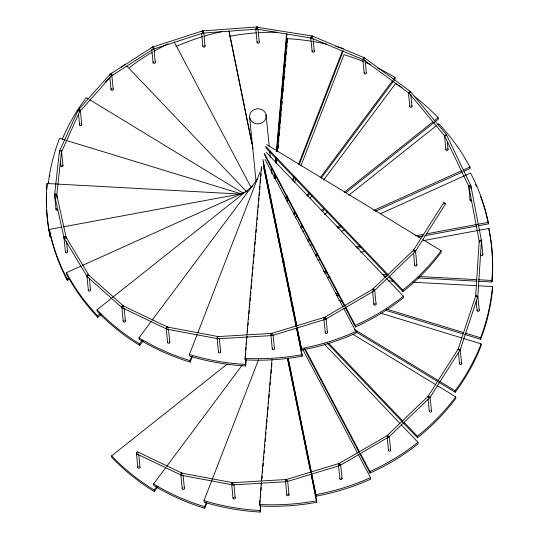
<?xml version="1.0" encoding="UTF-8"?>
<svg xmlns="http://www.w3.org/2000/svg" width="539" height="539" viewBox="0 0 539 539"><rect width="100%" height="100%" fill="white"/><g stroke="black" fill="none" stroke-linecap="round" stroke-linejoin="round"><path stroke-width="0.81" d="M475.647 296.127L479.252 240.468L480.276 240.34L481.442 240.583L477.837 296.248C477.419 297.629 474.435 296.322 476.301 295.601M296.686 328.312L302.204 356.144A219.636 199.538 -5.7 0 1 244.996 359.843L246.734 336.538M246.875 334.86L261.476 166.47M245.211 357.33L245.501 353.975M245.797 350.626L246.087 347.278M246.303 344.765L246.592 341.409M246.882 338.061L247.03 336.383M247.394 332.192L247.684 328.844M247.974 325.495L248.189 322.982M248.479 319.627L248.775 316.278M248.991 313.765L249.281 310.417M249.496 307.897L249.86 303.713M250.083 301.2L250.372 297.845M250.588 295.332L250.878 291.983M251.167 288.634L251.457 285.279M251.679 282.766L251.969 279.418M252.259 276.062L252.548 272.714M252.838 269.365L253.06 266.852M253.35 263.497L253.566 260.984M253.856 257.635L254.145 254.28M254.368 251.767L254.657 248.418M254.947 245.07L255.237 241.715M255.452 239.201L255.749 235.853M256.038 232.498L256.328 229.149M256.544 226.636L256.833 223.287M257.123 219.932L257.346 217.419M257.635 214.071L257.925 210.715M258.215 207.367L258.437 204.854M258.727 201.505L259.016 198.15M259.232 195.637L259.522 192.288M259.744 189.775L260.034 186.42M260.324 183.071L260.613 179.723M260.903 176.368L261.119 173.854M261.415 170.506L261.631 167.993M197.294 334.16L189.418 354.521L189.573 356.043A219.636 199.538 -5.7 0 0 245.602 365.934L245.885 359.385M245.602 365.934L246.114 360.065M274.075 178.369L274.58 172.507M275.456 162.455L275.887 157.428M276.399 151.56L286.64 33.438M274.371 178.22L274.735 174.03M275.678 163.135L276.042 158.951M276.696 151.412L286.863 34.119M275.186 178.598L275.483 175.242M276.494 163.512L276.857 159.328M277.511 151.789L287.321 38.687A219.636 199.538 -5.7 0 1 311.037 41.173M275.49 178.443L275.705 175.93M278.104 148.279L278.393 144.93M278.609 142.417L278.899 139.069M279.189 135.713L279.478 132.365M279.701 129.852L279.99 126.503M280.28 123.148L280.57 119.799M280.792 117.286L281.082 113.931M281.371 110.583L281.661 107.234M281.877 104.721L282.166 101.366M282.463 98.017L282.679 95.504M282.968 92.149L283.258 88.8M283.474 86.287L283.77 82.939M284.06 79.583L284.349 76.235M284.565 73.722L284.855 70.366M285.144 67.018L285.367 64.505M285.657 61.156L285.946 57.801M286.236 54.452L286.458 51.939M286.748 48.584L287.038 45.236M287.253 42.722L287.321 38.687M311.272 474.428L316.791 502.26A219.636 199.538 -5.7 0 1 259.582 505.959L261.314 482.654M261.462 480.983L271.993 359.506M259.798 503.446L260.088 500.098M260.303 497.585L260.6 494.236M260.889 490.881L261.179 487.532M261.395 485.019L261.617 482.506M261.907 479.151L262.197 475.802M262.486 472.454L262.776 469.098M262.992 466.585L263.281 463.237M263.578 459.882L263.867 456.533M264.157 453.184L264.373 450.671M264.662 447.316L264.885 444.803M265.175 441.454L265.464 438.099M265.68 435.586L265.97 432.238M266.266 428.889L266.556 425.534M266.771 423.021L267.061 419.672M267.351 416.317L267.64 412.968M267.863 410.455L268.152 407.107M268.442 403.751L268.658 401.238M268.948 397.89L269.244 394.535M269.534 391.186L269.749 388.673M270.039 385.324L270.329 381.969M270.551 379.456L270.841 376.107M271.056 373.594L271.42 369.404M271.636 366.891L271.925 363.542M258.538 359.688L204.005 500.643L204.16 502.159A219.636 199.538 -5.7 0 0 260.189 512.05L260.472 505.501M260.189 512.05L260.694 506.188M54.58 195.024L59.398 151.533C59.263 150.091 61.446 149.808 61.561 151.304L62.982 165.581M56.763 195.145L61.561 151.304M61.581 151.654L61.224 152.591M109.666 74.921L109.639 75.588M256.571 29.079L311.198 38.06C314.082 37.501 311.98 34.536 311.387 38.06L363.246 59.688L364.863 58.731L364.472 57.841L312.209 36.046L311.347 36.335M202.266 31.424L202.502 30.932L257.15 26.95C258.558 27.186 257.575 29.295 256.449 29.194L202.617 33.115L202.502 30.932M408.629 92.849L410.314 91.441L446.548 134.797L446.245 135.727L444.581 135.868L408.784 92.789M410.307 91.482L409.963 91.846M233.852 484.204L233.656 484.642M287.637 480.99C287.166 482.573 284.376 480.599 285.778 479.67L339.199 463.425L339.523 463.816M340.655 464.827C340.224 466.12 337.744 464.813 338.613 463.742L387.757 435.317M458.103 349.265L475.708 295.837L476.604 295.992L477.776 296.544L460.306 349.568C459.949 350.761 457.16 349.737 458.514 348.848M468.714 185.733L479.434 242.395M389.259 436.401C388.841 437.574 386.382 436.496 387.224 435.451L428.215 396.205L429.724 397.782L389.05 436.731M81.733 124.529L80.304 110.172C79.94 108.224 77.414 109.788 78.276 111.236M61.473 152.079L80.304 110.172M197.901 332.597L260.014 172.062M151.075 321.608L138.995 337.805L139.143 339.327A219.636 199.538 -5.7 0 0 190.179 362.134L190.024 360.611L191.54 356.697M190.179 362.134L192.302 356.65M285.481 198.143L286.391 195.792M292.455 180.127L293.964 176.213M298.512 164.469L342.44 50.922M285.939 198.878L287.152 195.745M292.906 180.868L294.422 176.954M299.266 164.422L343.202 50.882M286.997 201.882L288.21 198.75M294.577 182.303L296.086 178.389M300.937 165.857L343.956 54.661A219.636 199.538 -5.7 0 1 363.879 61.763M165.662 467.731L153.575 483.928L153.73 485.45A219.636 199.538 -5.7 0 0 204.766 508.25L204.611 506.727L206.127 502.813M204.766 508.25L206.882 502.772M413.346 250.467L413.986 251.484L415.428 251.282L445.551 203.883L444.897 203.378L443.691 202.711L413.346 250.467L414.208 250.143M415.428 251.282L415.252 250.547M427.926 396.589L428.572 397.6L430.014 397.398L460.131 350.006L459.477 349.494L458.318 348.827L427.926 396.589L428.795 396.266M430.014 397.398L429.839 396.67M56.602 195.879C57.788 193.932 54.169 192.8 54.594 195.28L56.009 209.469M66.007 238.487C67.193 236.661 63.629 235.28 63.986 237.739L65.414 252.016M481.442 240.583L480.95 240.711M256.82 27.219L312.404 36.046M59.506 151.115L78.33 109.902M324.613 317.303L325.286 319.391L272.653 335.399C271.676 335.844 270.079 334.288 271.198 333.553L324.613 317.303L324.936 317.693M339.199 463.425L339.866 465.507L287.24 481.516M312.007 36.409L312.229 36.052M363.225 59.634L364.512 57.882L410.294 91.387L410.341 92.344L408.643 92.897L363.286 59.566M364.479 57.929L363.677 57.963M109.788 74.591C110.596 72.785 112.678 74.766 111.411 75.979L80.082 111.243A1.098 0.6 41.6 0 0 79.24 109.821A1.098 0.6 41.6 0 0 78.398 110.394M151.843 47.762C152.766 45.768 154.861 48.126 153.217 49.204L111.223 76.093A1.098 0.512 57.4 0 0 110.96 74.631A1.098 0.512 57.4 0 0 109.956 74.577M80.156 111.189L79.469 111.829M201.674 31.646C202.954 29.328 204.753 32.69 202.489 33.196L153.042 49.271A1.098 0.411 72 0 0 152.955 47.668A1.098 0.411 72 0 0 152.22 47.722M219.205 338.324C218.295 339.786 215.883 337.165 217.648 336.606L271.925 333.392M152.086 320.26L257.81 178.53M252.784 186.063L97.04 309.736L97.195 311.259A219.636 199.538 -5.7 0 0 139.756 345.418L139.601 343.895L142.121 340.52M139.756 345.418L143.28 340.695M293.297 213.794L294.806 211.773M306.886 195.576L308.901 192.874M320.483 177.351L392.473 80.837M393.483 79.489L394.993 77.468A219.636 199.538 -5.7 0 0 377.367 67.82M293.95 214.643L295.46 212.615M307.547 196.418L309.554 193.723M321.136 178.2L395.148 78.984L394.993 77.468M278.292 240.805L279.303 239.457M295.412 217.857L297.427 215.162M310.013 198.285L312.027 195.59M323.609 180.066L395.599 83.552A219.636 199.538 -5.7 0 1 402.094 87.662M166.666 466.376L242.186 365.146M227.283 364.014L111.627 455.853L111.775 457.375A219.636 199.538 -5.7 0 0 154.336 491.534L154.188 490.018L156.701 486.643M154.336 491.534L157.86 486.811M256.652 29.146L256.988 26.997M372.995 289.039L324.027 317.619L323.926 318.441L325.671 319.182L374.113 290.912L372.995 289.039L373.291 289.362M325.873 319.075L325.974 318.253M479.467 240.219C478.619 241.445 481.516 241.526 481.421 240.32L470.803 185.598L446.541 134.844L445.948 134.561M78.398 109.841L109.969 74.308M413.898 250.365L413.629 250.083L372.638 289.335L372.685 290.285L374.464 290.615L415.145 251.666L413.635 250.096M374.464 290.615L374.423 289.659M111.411 75.979L110.104 76.329M168.229 329.026C166.928 330.272 165.069 327.085 167.077 326.984L218.302 336.592M182.815 475.142C181.515 476.395 179.649 473.202 181.663 473.101L232.882 482.708M446.386 135.046L444.587 135.821L468.654 186.09C469.132 187.228 471.746 185.867 470.365 185.14M101.083 314.736L97.802 317.343L97.647 315.82L100.274 313.732M300.816 226.771L302.13 225.726M321.19 210.594L323.818 208.512M344.192 192.335L432.905 121.888M434.218 120.844L438.16 117.718A219.636 199.538 -5.7 0 0 414.545 96.521M279.283 245.514L280.597 244.47M300.971 228.293L302.945 226.73M321.999 211.598L324.626 209.509M345.654 192.814L438.315 119.24L438.16 117.718M302.743 231.817L304.71 230.254M324.424 214.596L327.712 211.989M348.74 195.293L436.139 125.89M437.452 124.846L438.766 123.802A219.636 199.538 -5.7 0 1 469.954 166.996L470.109 168.518L463.985 171.281M271.838 333.385L272.013 335.568L218.625 338.741M286.748 479.959L286.337 479.569L286.6 481.684M256.335 27.267L257.15 26.95M110.05 74.261L152.524 47.068M340.453 465.191L388.7 437.028L387.575 435.155M324.027 317.619L325.34 317.646M338.613 463.742L339.927 463.769M372.638 289.335L373.372 289.173M387.224 435.451L387.676 435.29M123.647 308.018C121.74 309.036 120.999 304.825 123.256 305.896L167.824 327.18M138.227 454.141C136.32 455.159 135.585 450.941 137.843 452.012L182.404 473.303M97.802 317.343A219.636 199.538 -5.7 0 1 66.614 274.149L66.465 272.626L80.998 266.071M82.528 265.383L247.738 190.873M69.518 279.202L67.22 280.24L67.072 278.717L68.601 278.023M307.803 240.131L309.332 239.437M336.868 227.02L340.695 225.295M373.581 210.466L461.539 170.796M463.068 170.102L469.954 166.996M307.958 241.654L310.248 240.616M337.785 228.199L341.611 226.474M375.265 211.295L462.455 171.968M309.938 245.528L312.236 244.49M341.302 231.386L344.36 230.005M380.305 213.794L470.56 173.086A219.636 199.538 -5.7 0 1 488.246 222.371L488.401 223.894L478.477 225.733M152.955 49.372L152.153 49.393M152.436 47.169L202.63 30.851M445.005 135.74L444.493 135.518M286.418 479.501L232.235 482.722C230.719 483.187 232.296 485.376 233.461 484.783M271.198 333.553L272.02 333.567M285.778 479.67L286.896 479.825M67.22 280.24A219.636 199.538 -5.7 0 1 49.541 230.955L49.386 229.432L61.79 227.128M63.44 226.825L242.846 193.514M282.382 260.586L284.04 260.283M315.456 254.448L317.107 254.145M355.962 246.929L360.099 246.161M415.495 235.88L423.762 234.344M426.241 233.879L488.246 222.371M282.537 262.109L284.188 261.806M315.605 255.971L318.084 255.513M357.768 248.142L361.076 247.529M418.123 236.938L423.088 236.015M424.739 235.711L476.826 226.043M317.714 260.229L320.193 259.771M360.706 252.252L364.842 251.484M423.539 240.583L488.853 228.455L489.008 229.978A219.636 199.538 -5.7 0 1 491.986 281.991L478.578 281.264M409.573 91.32L410.294 91.387M202.489 33.196L201.97 33.162M233.212 484.857L285.764 481.738M469.179 186.063L468.681 186.043M445.51 203.883L445.052 203.654M46.704 209.711A219.636 199.538 -5.7 0 0 50.147 237.045L49.992 235.523A219.636 199.538 -5.7 0 1 47.014 183.509L241.472 194.134M283.965 269.116L285.643 269.204M323.36 271.265L326.715 271.447M382.036 274.472L387.063 274.749M419.753 276.534L476.745 279.647M478.423 279.741L491.837 280.469L491.986 281.991M284.12 270.639L285.798 270.726M324.35 272.835L327.705 273.017M383.862 276.083L386.375 276.224M418.224 277.962L476.9 281.169M327.321 277.538L329.834 277.673M388.511 280.88L393.537 281.156M412.813 282.207L476.516 285.69M478.194 285.778L492.444 286.559L492.592 288.082A219.636 199.538 -5.7 0 1 480.667 339.28L464.571 334.369M88.248 277.201C86.22 277.262 86.799 273.475 88.632 274.998L123.647 306.132M256.449 29.194L255.843 28.857M167.508 329.289L217.978 338.755A1.098 0.445 -79.4 0 1 217.709 337.549A1.098 0.445 -79.4 0 1 218.41 336.619M182.094 475.411L232.565 484.871A1.098 0.445 -79.4 0 1 232.296 483.672A1.098 0.445 -79.4 0 1 232.996 482.742M167.077 326.984L167.925 327.395M181.663 473.101L182.512 473.511M241.438 193.932L59.553 138.395A219.636 199.538 -5.7 0 0 48.22 183.799M335.649 293.526L338.869 294.51M386.348 309.009L463.614 332.597M465.224 333.089L480.512 337.758L480.667 339.28M336.606 295.298L339.018 296.032M385.695 310.282L462.961 333.877M287.166 284.626L288.769 285.118M338.667 300.351L342.696 301.584M380.521 313.132L461.808 337.946M463.412 338.438L481.118 343.848L481.273 345.371A219.636 199.538 -5.7 0 1 455.246 392.264L355.518 331.566M65.017 238.932L63.986 237.739M363.246 59.688L362.801 59.041M476.112 296.106L475.708 295.877M480.99 239.936L481.421 240.32L482.843 254.509M122.542 307.971L166.767 329.093M137.128 454.087L181.353 475.209M311.198 38.06L310.74 37.346M266.765 144.593L421.026 238.481M423.182 239.794L441.118 250.709L441.273 252.232A219.636 199.538 -5.7 0 1 402.923 291.626L389.023 277.046M88.335 98.9L86.179 97.593A219.636 199.538 -5.7 0 0 62.376 139.001M89.77 99.776L243.318 193.225M288.634 289.43L290.07 290.305M354.649 329.605L455.098 390.741L455.246 392.264M288.789 290.952L290.225 291.828M353.099 334.382L435.613 384.603M437.048 385.479L455.704 396.832L455.859 398.355A219.636 199.538 -5.7 0 1 417.509 437.749L327.166 342.979M444.83 203.52L443.691 202.711M55.335 196.331L54.594 195.28L64 237.834M123.256 305.896L123.741 306.361M137.843 452.012L138.328 452.484M87.406 276.844L122.151 307.735M408.643 92.897L408.407 92.391M265.518 146.13L388.296 274.917M389.454 276.136L402.774 290.103L402.923 291.626M265.673 147.652L387.871 275.833M266.131 152.22L385.425 277.363M386.584 278.575L403.381 296.194L403.536 297.717A219.636 199.538 -5.7 0 1 355.477 326.93L345.25 307.574M126.874 66.108L246.754 191.857M291.107 303.794L292.845 305.613M328.75 343.282L402.882 421.04M404.041 422.253L417.361 436.226L417.509 437.749M291.842 305.923L293 307.136M292.872 311.097L294.031 312.31M324.148 343.902L400.012 423.479M401.171 424.698L417.968 442.317L418.116 443.84A219.636 199.538 -5.7 0 1 370.064 473.047L359.836 453.697M460.07 349.056L461.701 363.401M88.632 274.998L89.023 275.564M65.899 236.877L88.935 275.314M64.249 238.386L87.109 276.527M264.454 153.453L355.329 325.408L355.477 326.93M264.218 154.228L344.461 306.085M265.067 159.544L342.952 306.927M343.741 308.416L355.935 331.492L356.084 333.014A219.636 199.538 -5.7 0 1 301.597 350.054L297.07 327.853M174.191 41.901L251.295 187.801M297.926 335.305L299.495 338.283M305.007 348.699L359.681 452.174M360.47 453.663L369.909 471.524L370.064 473.047M298.471 337.569L300.041 340.547M304.367 348.733L359.048 452.208M299.32 342.878L301.678 347.345M302.857 349.582L357.539 453.05M358.327 454.539L370.515 477.615L370.67 479.137A219.636 199.538 -5.7 0 1 316.184 496.17L288.001 358.037M59.398 151.533L59.512 152.214M66.156 237.429L56.75 194.882L57.087 198.224M262.864 159.416L296.746 325.509M297.083 327.153L301.597 350.054M263.187 161.761L296.733 326.21M263.638 166.329L296.349 326.661M263.793 167.851L296.167 326.54M296.672 329.006L302.204 356.144M229.062 31.033L253.047 148.609M229.048 31.734L251.861 143.556M288.183 358.159L316.184 496.17M287.617 358.496L310.936 472.784M287.604 359.196L310.585 471.841M311.252 475.128L316.791 502.26M471.113 188.684L470.796 185.51L468.687 185.948L470.062 200.185M479.238 310.174L477.837 296.248M476.132 301.058L477.082 310.572M447.343 142.134L448.057 149.316M444.507 135.707L445.901 149.721M458.426 352.634L459.545 363.805M410.846 94.904L411.964 106.129M408.414 92.593L409.808 106.533M415.488 250.918L416.883 264.858M430.075 397.041L431.463 410.981M413.521 253.236L414.72 265.262M428.107 399.352L429.307 411.378M365.152 60.678L366.358 72.752M362.814 59.27L364.196 73.149M374.666 290.076L376.047 303.962M389.246 436.199L390.634 450.078M372.604 291.478L373.891 304.36M387.191 437.601L388.478 450.476M313.085 38.936L314.298 51.037M310.754 37.589L312.135 51.441M326.061 318.482L327.442 332.334M340.648 464.605L342.029 478.45M323.919 319.014L325.286 332.731M338.499 465.137L339.873 478.854M258.006 29.14L259.293 42.055M266.05 114.794L269.217 146.547M269.722 151.56L270.302 157.415M271.306 167.44L271.973 174.124M278.144 235.961L278.73 241.816M255.756 28.621L257.137 42.46M273.037 334.625L274.418 348.457M287.624 480.741L289.005 494.58M249.705 117.825L256.045 181.34M270.895 335.13L272.262 348.861M285.475 481.253L286.849 494.977M203.688 32.293L205.056 46.01M201.593 33.378L202.9 46.408M219.333 338.627L220.633 351.657M233.838 483.928L235.22 497.773M217.109 338.344L218.477 352.055M231.689 484.46L233.057 498.177M153.871 48.523L155.232 62.207M151.776 49.541L153.076 62.605M168.485 329.059L169.792 342.124M183.152 475.991L184.372 488.24M166.268 328.837L167.629 342.521M180.848 474.96L182.216 488.644M111.829 75.5L113.19 89.13M109.882 78.054L111.027 89.528M124.165 308.618L125.392 320.921M138.752 454.741L139.978 467.037M121.794 306.886L123.236 321.318M136.38 453.003L137.822 467.441M78.505 114.214L79.577 124.933M89.366 278.367L90.518 289.908M86.92 275.948L88.356 290.305M59.418 151.883L59.586 153.541M60.415 161.835L60.826 165.978M66.58 241.667L67.57 251.619M47.014 183.509L47.162 185.032A219.636 199.538 -5.7 0 0 46.839 189.384M129.421 67.516A219.636 199.538 -5.7 0 1 152.113 52.344M154.154 51.165A219.636 199.538 -5.7 0 1 168.074 43.834M154.989 61.742A1.098 0.997 -5.7 0 1 154.936 63.09A1.098 0.997 -5.7 0 1 153.46 63.191A1.098 0.997 -5.7 0 1 153.251 61.857M81.025 123.781A1.098 0.997 -5.7 0 1 81.611 125.203A1.098 0.997 -5.7 0 1 79.961 125.513A1.098 0.997 -5.7 0 1 79.947 123.983M59.566 151.668A1.098 0.66 24.6 0 1 59.937 150.853A1.098 0.66 24.6 0 1 61.318 151.398A1.098 0.66 24.6 0 1 61.183 152.301M105.105 82.312A219.636 199.538 -5.7 0 1 109.464 77.993M111.694 75.878A219.636 199.538 -5.7 0 1 112.819 74.827M121.531 67.207A219.636 199.538 -5.7 0 1 125.136 64.282M112.941 88.665A1.098 0.997 -5.7 0 1 112.819 90.074A1.098 0.997 -5.7 0 1 111.277 89.993A1.098 0.997 -5.7 0 1 111.398 88.585M175.849 46.603A219.636 199.538 -5.7 0 1 202.59 36.645M204.113 36.187A219.636 199.538 -5.7 0 1 222.634 31.457M204.598 45.377A1.098 0.997 -5.7 0 1 204.928 46.684A1.098 0.997 -5.7 0 1 203.52 47.129A1.098 0.997 -5.7 0 1 202.94 45.896M312.6 41.422A219.636 199.538 -5.7 0 1 326.587 44.137M335.784 46.401A219.636 199.538 -5.7 0 1 343.35 48.577M314.048 50.578A1.098 0.997 -5.7 0 1 314.001 51.926A1.098 0.997 -5.7 0 1 312.519 52.02A1.098 0.997 -5.7 0 1 312.31 50.686M229.506 36.302A219.636 199.538 -5.7 0 1 256.416 32.852M258.013 32.744A219.636 199.538 -5.7 0 1 277.154 32.266M259.05 41.597A1.098 0.997 -5.7 0 1 258.996 42.945A1.098 0.997 -5.7 0 1 257.514 43.039A1.098 0.997 -5.7 0 1 257.312 41.712M366.042 62.665A219.636 199.538 -5.7 0 1 370.327 64.525M366.264 72.502A1.098 0.997 -5.7 0 1 365.833 73.803A1.098 0.997 -5.7 0 1 364.384 73.547A1.098 0.997 -5.7 0 1 364.566 72.206M411.506 105.496A1.098 0.997 -5.7 0 1 411.843 106.803A1.098 0.997 -5.7 0 1 410.435 107.248A1.098 0.997 -5.7 0 1 409.856 106.015M67.072 278.717A219.636 199.538 -5.7 0 1 49.386 229.432M67.112 250.985A1.098 0.997 -5.7 0 1 67.449 252.292A1.098 0.997 -5.7 0 1 66.034 252.73A1.098 0.997 -5.7 0 1 65.455 251.497M87.668 276.729A1.098 0.674 -30.9 0 1 87.055 276.042A1.098 0.674 -30.9 0 1 88.201 275.139A1.098 0.674 -30.9 0 1 89.016 275.665M46.583 206.808A219.636 199.538 -5.7 0 1 46.617 193.737M57.801 210.015A1.098 0.997 -5.7 0 1 56.251 209.934A1.098 0.997 -5.7 0 1 56.373 208.519M64.377 238.265A1.098 0.701 -12.5 0 1 64.188 237.335A1.098 0.701 -12.5 0 1 65.617 236.944A1.098 0.701 -12.5 0 1 66.054 237.807M97.647 315.82A219.636 199.538 -5.7 0 1 66.465 272.626M90.269 289.443A1.098 0.997 -5.7 0 1 90.148 290.858A1.098 0.997 -5.7 0 1 88.605 290.77A1.098 0.997 -5.7 0 1 88.726 289.362M122.292 307.823A1.098 0.62 -48.4 0 1 122.562 306.388A1.098 0.62 -48.4 0 1 123.761 306.455M48.544 183.88A219.636 199.538 -5.7 0 1 48.739 182.431M49.608 176.664A219.636 199.538 -5.7 0 1 49.857 175.222M62.74 165.116A1.098 0.997 -5.7 0 1 62.618 166.531A1.098 0.997 -5.7 0 1 61.069 166.443A1.098 0.997 -5.7 0 1 61.19 165.035M55.14 195.657A1.098 0.694 6.3 0 1 54.823 194.586A1.098 0.694 6.3 0 1 56.494 194.68A1.098 0.694 6.3 0 1 56.238 195.718M475.566 184.479A219.636 199.538 -5.7 0 1 476.463 186.487M480.593 196.634A219.636 199.538 -5.7 0 1 481.34 198.689M481.59 199.376A219.636 199.538 -5.7 0 1 482.54 202.132M482.769 202.826A219.636 199.538 -5.7 0 1 484.096 206.989M484.312 207.683A219.636 199.538 -5.7 0 1 485.127 210.479M485.329 211.18A219.636 199.538 -5.7 0 1 486.272 214.69M486.454 215.391A219.636 199.538 -5.7 0 1 487.31 218.922M487.478 219.629A219.636 199.538 -5.7 0 1 488.401 223.894M471.854 200.73A1.098 0.997 -5.7 0 1 470.237 199.437M260.034 510.527A219.636 199.538 -5.7 0 1 204.005 500.643M234.761 497.147A1.098 0.997 -5.7 0 1 235.092 498.454A1.098 0.997 -5.7 0 1 233.683 498.892A1.098 0.997 -5.7 0 1 233.104 497.659M204.611 506.727A219.636 199.538 -5.7 0 1 153.575 483.928M184.129 487.782A1.098 0.997 -5.7 0 1 184.075 489.129A1.098 0.997 -5.7 0 1 182.593 489.223A1.098 0.997 -5.7 0 1 182.391 487.889M455.704 396.832A219.636 199.538 -5.7 0 1 417.361 436.226M431.011 410.347A1.098 0.997 -5.7 0 1 431.341 411.655A1.098 0.997 -5.7 0 1 429.933 412.092A1.098 0.997 -5.7 0 1 429.354 410.866M417.968 442.317A219.636 199.538 -5.7 0 1 369.909 471.524M390.546 449.829A1.098 0.997 -5.7 0 1 390.108 451.13A1.098 0.997 -5.7 0 1 388.659 450.873A1.098 0.997 -5.7 0 1 388.841 449.533M492.444 286.559A219.636 199.538 -5.7 0 1 480.512 337.758M478.996 309.709A1.098 0.997 -5.7 0 1 478.942 311.064A1.098 0.997 -5.7 0 1 477.46 311.158A1.098 0.997 -5.7 0 1 477.258 309.824M441.118 250.709A219.636 199.538 -5.7 0 1 402.774 290.103M416.425 264.225A1.098 0.997 -5.7 0 1 416.755 265.538A1.098 0.997 -5.7 0 1 415.347 265.976A1.098 0.997 -5.7 0 1 414.767 264.743M403.381 296.194A219.636 199.538 -5.7 0 1 355.329 325.408M375.959 303.713A1.098 0.997 -5.7 0 1 375.528 305.013A1.098 0.997 -5.7 0 1 374.079 304.757A1.098 0.997 -5.7 0 1 374.255 303.41M302.056 354.622A219.636 199.538 -5.7 0 1 244.841 358.32M274.176 347.999A1.098 0.997 -5.7 0 1 274.122 349.346A1.098 0.997 -5.7 0 1 272.646 349.44A1.098 0.997 -5.7 0 1 272.438 348.113M355.935 331.492A219.636 199.538 -5.7 0 1 301.442 348.531M326.984 331.701A1.098 0.997 -5.7 0 1 327.321 333.008A1.098 0.997 -5.7 0 1 325.906 333.452A1.098 0.997 -5.7 0 1 325.334 332.219M245.454 364.411A219.636 199.538 -5.7 0 1 189.418 354.521M220.175 351.024A1.098 0.997 -5.7 0 1 220.512 352.331A1.098 0.997 -5.7 0 1 219.097 352.776A1.098 0.997 -5.7 0 1 218.517 351.543M190.024 360.611A219.636 199.538 -5.7 0 1 138.995 337.805M169.542 341.659A1.098 0.997 -5.7 0 1 169.495 343.006A1.098 0.997 -5.7 0 1 168.013 343.107A1.098 0.997 -5.7 0 1 167.804 341.773M139.601 343.895A219.636 199.538 -5.7 0 1 97.04 309.736M125.304 320.671A1.098 0.997 -5.7 0 1 124.873 321.972A1.098 0.997 -5.7 0 1 123.424 321.716A1.098 0.997 -5.7 0 1 123.599 320.375M124.684 320.173A1.098 0.997 -5.7 0 1 125.149 320.456M166.895 329.154A1.098 0.539 -64.5 0 1 166.935 327.665A1.098 0.539 -64.5 0 1 167.966 327.483M316.636 500.738A219.636 199.538 -5.7 0 1 259.427 504.437M288.547 493.946A1.098 0.997 -5.7 0 1 288.83 495.328A1.098 0.997 -5.7 0 1 287.307 495.611A1.098 0.997 -5.7 0 1 287.024 494.229M370.515 477.615A219.636 199.538 -5.7 0 1 316.029 494.654M341.571 477.817A1.098 0.997 -5.7 0 1 341.901 479.131A1.098 0.997 -5.7 0 1 340.493 479.569A1.098 0.997 -5.7 0 1 339.914 478.336M447.606 148.683A1.098 0.997 -5.7 0 1 447.882 150.071A1.098 0.997 -5.7 0 1 446.359 150.354A1.098 0.997 -5.7 0 1 446.076 148.966M481.118 343.848A219.636 199.538 -5.7 0 1 455.098 390.741M461.613 363.158A1.098 0.997 -5.7 0 1 460.535 364.6A1.098 0.997 -5.7 0 1 459.72 363.05M460.986 362.653A1.098 0.997 -5.7 0 1 461.458 362.942M154.188 490.018A219.636 199.538 -5.7 0 1 111.627 455.853M139.891 466.794A1.098 0.997 -5.7 0 1 139.453 468.088A1.098 0.997 -5.7 0 1 138.004 467.832A1.098 0.997 -5.7 0 1 138.186 466.491M181.481 475.27A1.098 0.539 -64.5 0 1 181.448 473.909A1.098 0.539 -64.5 0 1 182.499 473.424M488.853 228.455A219.636 199.538 -5.7 0 1 491.837 280.469M482.749 254.26A1.098 0.997 -5.7 0 1 481.96 255.688A1.098 0.997 -5.7 0 1 480.667 254.651M253.168 122.622A8.314 7.559 -5.7 0 0 266.165 116.761A8.314 7.559 -5.7 0 0 254.3 109.545A8.314 7.559 -5.7 0 0 253.168 122.622"/></g></svg>
